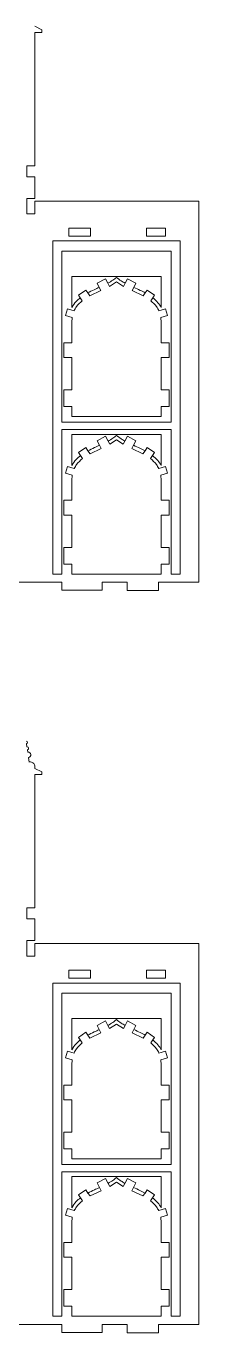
# Model space of a CAD drawing. Header units: millimetres. Extents: x -566 to 8079, y -1523 to 3979.
# Drawn here: x -42.4 to 22, y 3182.4 to 3668.9 of the extents above; entities that cross this region are included whole.
import ezdxf
from ezdxf.lldxf.tags import DXFTag

# ---------------------------------------------------------------- set-up
doc = ezdxf.new("R2010")
doc.units = ezdxf.units.MM
tags = doc.linetypes.add('CENTER', pattern=[10.16, 6.35, -1.27, 1.27, -1.27]).pattern_tags.tags
tags[10:11] = [DXFTag(74, 4), DXFTag(75, 0), DXFTag(340, '0'), DXFTag(46, 1.0), DXFTag(50, 0.0), DXFTag(44, 0.0), DXFTag(45, 0.0)]
tags[8:9] = [DXFTag(74, 4), DXFTag(75, 0), DXFTag(340, '0'), DXFTag(46, 1.0), DXFTag(50, 0.0), DXFTag(44, 0.0), DXFTag(45, 0.0)]
tags[6:7] = [DXFTag(74, 4), DXFTag(75, 0), DXFTag(340, '0'), DXFTag(46, 1.0), DXFTag(50, 0.0), DXFTag(44, 0.0), DXFTag(45, 0.0)]
tags[4:5] = [DXFTag(74, 4), DXFTag(75, 0), DXFTag(340, '0'), DXFTag(46, 1.0), DXFTag(50, 0.0), DXFTag(44, 0.0), DXFTag(45, 0.0)]

# ---------------------------------------------------------------- blocks, each defined once
blk = doc.blocks.new('DWG8')
at = {"color": 7, "linetype": 'Continuous', "lineweight": 15}
for p, q in [((692.97, 351.18), (695.68, 349.86)), ((695.68, 348.84), (692.98, 348.84)), ((692.98, 348.84), (692.98, 299.22)), ((695.68, 349.86), (695.68, 348.84)), ((692.98, 299.22), (689.98, 299.22)), ((689.98, 299.22), (689.98, 295.1)), ((689.98, 295.1), (692.98, 295.1)), ((692.98, 287.05), (692.98, 295.1)), ((692.98, 287.05), (689.98, 287.05)), ((689.98, 287.05), (689.98, 281.24)), ((692.98, 286), (692.98, 281.24)), ((692.98, 286), (754.12, 286)), ((754.12, 144.17), (754.12, 286)), ((689.98, 281.24), (692.98, 281.24)), ((713.77, 276), (705.7, 276)), ((705.7, 276), (705.7, 273)), ((705.7, 273), (713.77, 273)), ((713.77, 273), (713.77, 276)), ((741.74, 276), (734.67, 276)), ((734.67, 276), (734.67, 273)), ((734.67, 273), (741.74, 273)), ((741.74, 273), (741.74, 276)), ((747.1, 271.23), (699.78, 271.23)), ((699.78, 271.23), (699.78, 147.17)), ((747.1, 147.17), (747.1, 271.23)), ((743.76, 267.46), (703.12, 267.46)), ((703.12, 267.46), (703.12, 203.73)), ((743.76, 203.73), (743.76, 267.46)), ((740.11, 257.99), (706.77, 257.99)), ((706.77, 257.99), (706.77, 246.43)), ((740.11, 246.43), (740.11, 257.99)), ((719.33, 257.13), (716.18, 255.47)), ((716.18, 255.47), (717.01, 253.91)), ((717.01, 253.91), (717.63, 252.73)), ((720.21, 255.46), (719.33, 257.13)), ((720.83, 254.28), (720.21, 255.46)), ((723.44, 255.95), (720.83, 254.28)), ((726.05, 254.28), (723.44, 255.95)), ((726.67, 255.46), (726.05, 254.28)), ((727.55, 257.13), (726.67, 255.46)), ((730.7, 255.47), (727.55, 257.13)), ((729.25, 252.73), (729.87, 253.91)), ((729.87, 253.91), (730.7, 255.47)), ((711.96, 252.92), (709.25, 251.03)), ((709.25, 251.03), (709.93, 250.05)), ((709.93, 250.05), (710.7, 248.96)), ((712.71, 251.84), (711.96, 252.92)), ((713.48, 250.74), (712.71, 251.84)), ((717.63, 252.73), (713.48, 250.74)), ((733.4, 250.74), (729.25, 252.73)), ((734.17, 251.84), (733.4, 250.74)), ((734.92, 252.92), (734.17, 251.84)), ((737.63, 251.03), (734.92, 252.92)), ((736.18, 248.96), (736.95, 250.05)), ((736.95, 250.05), (737.63, 251.03)), ((705.19, 245.92), (704.43, 243.43)), ((704.43, 243.43), (706.91, 242.68)), ((707.64, 245.17), (705.19, 245.92)), ((741.69, 245.92), (739.24, 245.17)), ((739.97, 242.68), (742.45, 243.43)), ((742.45, 243.43), (741.69, 245.92)), ((706.91, 242.68), (706.77, 240.8)), ((706.77, 240.8), (706.77, 233.27)), ((740.11, 240.8), (739.97, 242.68)), ((740.11, 233.27), (740.11, 240.8)), ((706.77, 233.27), (703.77, 233.27)), ((703.77, 233.27), (703.77, 227.79)), ((743.11, 233.27), (740.11, 233.27)), ((743.11, 227.79), (743.11, 233.27)), ((703.77, 227.79), (706.77, 227.79)), ((706.77, 227.79), (706.77, 215.73)), ((740.11, 227.79), (743.11, 227.79)), ((740.11, 215.73), (740.11, 227.79)), ((706.77, 215.73), (703.77, 215.73)), ((703.77, 215.73), (703.77, 209.52)), ((743.11, 215.73), (740.11, 215.73)), ((743.11, 209.52), (743.11, 215.73)), ((703.77, 209.52), (706.77, 209.52)), ((706.77, 209.52), (706.77, 205.8)), ((740.11, 205.8), (740.11, 209.52)), ((740.11, 209.52), (743.11, 209.52)), ((706.77, 205.8), (740.11, 205.8)), ((703.12, 203.73), (743.76, 203.73)), ((703.12, 147.17), (703.12, 201.01)), ((703.12, 201.01), (743.76, 201.01)), ((743.76, 201.01), (743.76, 147.17)), ((740.11, 199.16), (706.77, 199.16)), ((706.77, 199.16), (706.77, 187.6)), ((719.33, 198.5), (716.18, 196.84)), ((716.18, 196.84), (717.09, 195.12)), ((717.09, 195.12), (717.71, 193.93)), ((720.29, 196.67), (719.33, 198.5)), ((720.91, 195.49), (720.29, 196.67)), ((723.44, 197.12), (720.91, 195.49)), ((725.97, 195.49), (723.44, 197.12)), ((726.59, 196.67), (725.97, 195.49)), ((727.55, 198.5), (726.59, 196.67)), ((730.7, 196.84), (727.55, 198.5)), ((729.17, 193.93), (729.79, 195.12)), ((729.79, 195.12), (730.7, 196.84)), ((740.11, 187.6), (740.11, 199.16)), ((711.96, 194.29), (709.25, 192.4)), ((709.25, 192.4), (710.02, 191.29)), ((710.02, 191.29), (710.79, 190.19)), ((712.81, 193.06), (711.96, 194.29)), ((713.58, 191.96), (712.81, 193.06)), ((717.71, 193.93), (713.58, 191.96)), ((733.3, 191.96), (729.17, 193.93)), ((734.07, 193.06), (733.3, 191.96)), ((734.92, 194.29), (734.07, 193.06)), ((737.63, 192.4), (734.92, 194.29)), ((736.09, 190.19), (736.86, 191.29)), ((736.86, 191.29), (737.63, 192.4)), ((705.19, 187.28), (704.43, 184.79)), ((707.72, 186.52), (705.19, 187.28)), ((741.69, 187.28), (739.16, 186.52)), ((742.45, 184.79), (741.69, 187.28)), ((704.43, 184.79), (706.94, 184.03)), ((706.94, 184.03), (706.77, 181.97)), ((706.77, 181.97), (706.77, 174.64)), ((739.94, 184.03), (742.45, 184.79)), ((740.11, 181.97), (739.94, 184.03)), ((740.11, 174.64), (740.11, 181.97)), ((706.77, 174.64), (703.77, 174.64)), ((703.77, 174.64), (703.77, 169.16)), ((743.11, 174.64), (740.11, 174.64)), ((743.11, 169.16), (743.11, 174.64)), ((703.77, 169.16), (706.77, 169.16)), ((706.77, 169.16), (706.77, 157.1)), ((740.11, 169.16), (743.11, 169.16)), ((740.11, 157.1), (740.11, 169.16)), ((706.77, 157.1), (703.77, 157.1)), ((703.77, 157.1), (703.77, 150.89)), ((743.11, 157.1), (740.11, 157.1)), ((743.11, 150.89), (743.11, 157.1)), ((703.77, 150.89), (706.77, 150.89)), ((706.77, 150.89), (706.77, 147.17)), ((740.11, 147.17), (740.11, 150.89)), ((740.11, 150.89), (743.11, 150.89)), ((699.78, 147.17), (703.12, 147.17)), ((706.77, 147.17), (740.11, 147.17)), ((743.76, 147.17), (747.1, 147.17)), ((573.8, 144.17), (703.03, 144.17)), ((703.03, 141.17), (703.03, 144.17)), ((718.11, 141.17), (703.03, 141.17)), ((718.11, 144.17), (727.37, 144.17)), ((718.11, 141.17), (718.11, 144.17)), ((727.37, 144.17), (727.37, 141)), ((739.07, 144.17), (754.12, 144.17)), ((739.07, 141), (739.07, 144.17)), ((727.37, 141), (739.07, 141)), ((689.91, 83.99), (690.08, 82.84)), ((690.25, 81.74), (690.38, 80.85)), ((690.67, 78.88), (690.92, 77.2)), ((692.97, 74.84), (695.68, 73.51)), ((695.68, 73.51), (695.68, 72.49)), ((695.68, 72.49), (692.98, 72.49)), ((692.98, 72.49), (692.98, 22.88)), ((692.98, 22.88), (689.98, 22.88)), ((689.98, 22.88), (689.98, 18.75)), ((689.98, 18.75), (692.98, 18.75)), ((692.98, 10.71), (692.98, 18.75)), ((692.98, 10.71), (689.98, 10.71)), ((689.98, 10.71), (689.98, 4.9)), ((689.98, 4.9), (692.98, 4.9)), ((692.98, 9.66), (692.98, 4.9)), ((692.98, 9.66), (754.12, 9.66)), ((754.12, -132.17), (754.12, 9.66)), ((713.77, -0.34), (705.7, -0.34)), ((705.7, -0.34), (705.7, -3.34)), ((705.7, -3.34), (713.77, -3.34)), ((713.77, -3.34), (713.77, -0.34)), ((741.74, -0.34), (734.67, -0.34)), ((734.67, -0.34), (734.67, -3.34)), ((734.67, -3.34), (741.74, -3.34)), ((741.74, -3.34), (741.74, -0.34)), ((747.1, -5.11), (699.78, -5.11)), ((699.78, -5.11), (699.78, -129.17)), ((743.76, -8.88), (703.12, -8.88)), ((703.12, -8.88), (703.12, -72.62)), ((743.76, -72.62), (743.76, -8.88)), ((747.1, -129.17), (747.1, -5.11)), ((740.11, -18.35), (706.77, -18.35)), ((706.77, -18.35), (706.77, -29.91)), ((719.33, -19.21), (716.18, -20.87)), ((720.21, -20.88), (719.33, -19.21)), ((727.55, -19.21), (726.67, -20.88)), ((730.7, -20.87), (727.55, -19.21)), ((740.11, -29.91), (740.11, -18.35)), ((711.96, -23.42), (709.25, -25.31)), ((712.71, -24.5), (711.96, -23.42)), ((717.63, -23.61), (713.48, -25.6)), ((716.18, -20.87), (717.01, -22.43)), ((717.01, -22.43), (717.63, -23.61)), ((720.83, -22.06), (720.21, -20.88)), ((723.44, -20.39), (720.83, -22.06)), ((726.05, -22.06), (723.44, -20.39)), ((726.67, -20.88), (726.05, -22.06)), ((729.25, -23.61), (729.87, -22.43)), ((733.4, -25.6), (729.25, -23.61)), ((729.87, -22.43), (730.7, -20.87)), ((734.92, -23.42), (734.17, -24.5)), ((737.63, -25.31), (734.92, -23.42)), ((709.25, -25.31), (709.93, -26.29)), ((709.93, -26.29), (710.7, -27.39)), ((713.48, -25.6), (712.71, -24.5)), ((734.17, -24.5), (733.4, -25.6)), ((736.18, -27.39), (736.95, -26.29)), ((736.95, -26.29), (737.63, -25.31)), ((705.19, -30.43), (704.43, -32.92)), ((704.43, -32.92), (706.91, -33.67)), ((707.64, -31.17), (705.19, -30.43)), ((706.91, -33.67), (706.77, -35.54)), ((741.69, -30.43), (739.24, -31.17)), ((739.97, -33.67), (742.45, -32.92)), ((740.11, -35.54), (739.97, -33.67)), ((742.45, -32.92), (741.69, -30.43)), ((706.77, -35.54), (706.77, -43.07)), ((740.11, -43.07), (740.11, -35.54)), ((706.77, -43.07), (703.77, -43.07)), ((703.77, -43.07), (703.77, -48.55)), ((743.11, -43.07), (740.11, -43.07)), ((743.11, -48.55), (743.11, -43.07)), ((703.77, -48.55), (706.77, -48.55)), ((706.77, -48.55), (706.77, -60.61)), ((740.11, -48.55), (743.11, -48.55)), ((740.11, -60.61), (740.11, -48.55)), ((706.77, -60.61), (703.77, -60.61)), ((703.77, -60.61), (703.77, -66.82)), ((743.11, -60.61), (740.11, -60.61)), ((743.11, -66.82), (743.11, -60.61)), ((703.77, -66.82), (706.77, -66.82)), ((706.77, -66.82), (706.77, -70.54)), ((740.11, -70.54), (740.11, -66.82)), ((740.11, -66.82), (743.11, -66.82)), ((703.12, -72.62), (743.76, -72.62)), ((706.77, -70.54), (740.11, -70.54)), ((703.12, -129.17), (703.12, -75.33)), ((703.12, -75.33), (743.76, -75.33)), ((740.11, -77.18), (706.77, -77.18)), ((706.77, -77.18), (706.77, -88.74)), ((740.11, -88.74), (740.11, -77.18)), ((743.76, -75.33), (743.76, -129.17)), ((711.96, -82.06), (709.25, -83.94)), ((712.81, -83.28), (711.96, -82.06)), ((717.71, -82.41), (713.58, -84.38)), ((719.33, -77.85), (716.18, -79.5)), ((716.18, -79.5), (717.09, -81.23)), ((717.09, -81.23), (717.71, -82.41)), ((720.29, -79.67), (719.33, -77.85)), ((720.91, -80.85), (720.29, -79.67)), ((723.44, -79.22), (720.91, -80.85)), ((725.97, -80.85), (723.44, -79.22)), ((726.59, -79.67), (725.97, -80.85)), ((727.55, -77.85), (726.59, -79.67)), ((730.7, -79.5), (727.55, -77.85)), ((729.17, -82.41), (729.79, -81.23)), ((733.3, -84.38), (729.17, -82.41)), ((729.79, -81.23), (730.7, -79.5)), ((734.92, -82.06), (734.07, -83.28)), ((737.63, -83.94), (734.92, -82.06)), ((709.25, -83.94), (710.02, -85.05)), ((710.02, -85.05), (710.79, -86.15)), ((713.58, -84.38), (712.81, -83.28)), ((734.07, -83.28), (733.3, -84.38)), ((736.09, -86.15), (736.86, -85.05)), ((736.86, -85.05), (737.63, -83.94)), ((705.19, -89.06), (704.43, -91.55)), ((704.43, -91.55), (706.94, -92.31)), ((707.72, -89.83), (705.19, -89.06)), ((706.94, -92.31), (706.77, -94.37)), ((741.69, -89.06), (739.16, -89.83)), ((739.94, -92.31), (742.45, -91.55)), ((740.11, -94.37), (739.94, -92.31)), ((742.45, -91.55), (741.69, -89.06)), ((706.77, -94.37), (706.77, -101.71)), ((740.11, -101.71), (740.11, -94.37)), ((706.77, -101.71), (703.77, -101.71)), ((703.77, -101.71), (703.77, -107.19)), ((743.11, -101.71), (740.11, -101.71)), ((743.11, -107.19), (743.11, -101.71)), ((703.77, -107.19), (706.77, -107.19)), ((706.77, -107.19), (706.77, -119.25)), ((740.11, -107.19), (743.11, -107.19)), ((740.11, -119.25), (740.11, -107.19)), ((706.77, -119.25), (703.77, -119.25)), ((703.77, -119.25), (703.77, -125.46)), ((743.11, -119.25), (740.11, -119.25)), ((743.11, -125.46), (743.11, -119.25)), ((703.77, -125.46), (706.77, -125.46)), ((706.77, -125.46), (706.77, -129.17)), ((740.11, -129.17), (740.11, -125.46)), ((740.11, -125.46), (743.11, -125.46)), ((699.78, -129.17), (703.12, -129.17)), ((706.77, -129.17), (740.11, -129.17)), ((743.76, -129.17), (747.1, -129.17)), ((573.8, -132.17), (703.03, -132.17)), ((703.03, -135.17), (703.03, -132.17)), ((718.11, -135.17), (703.03, -135.17)), ((718.11, -132.17), (727.37, -132.17)), ((718.11, -135.17), (718.11, -132.17)), ((727.37, -132.17), (727.37, -135.34)), ((727.37, -135.34), (739.07, -135.34)), ((739.07, -132.17), (754.12, -132.17)), ((739.07, -135.34), (739.07, -132.17))]:
    blk.add_line(p, q, dxfattribs=at)
for centre, radius, start in [((689.84, 84.46), 0.474, 278.4544), ((690.16, 82.29), 0.553, 278.4544), ((690.52, 79.87), 0.996, 278.4544), ((691.19, 75.37), 1.86, 343.3886)]:
    blk.add_arc(centre, radius, start, 98.4544, dxfattribs=at)
for points, knots in [([(712.71, 251.84), (713.51, 252.25), (714.92, 252.98), (716.37, 253.63), (717.01, 253.91)], [0, 0, 0, 0, 0.56364, 1, 1, 1, 1]), ([(720.21, 255.46), (720.84, 255.83), (721.98, 256.47), (722.99, 257.29), (723.44, 257.65)], [0, 0, 0, 0, 0.560748, 1, 1, 1, 1]), ([(723.44, 257.65), (724.01, 257.2), (725.03, 256.39), (726.17, 255.75), (726.67, 255.46)], [0, 0, 0, 0, 0.555289, 1, 1, 1, 1]), ([(729.87, 253.91), (730.68, 253.55), (732.13, 252.9), (733.54, 252.17), (734.17, 251.84)], [0, 0, 0, 0, 0.556647, 1, 1, 1, 1]), ([(706.77, 246.43), (707.27, 247.21), (708.15, 248.57), (709.39, 249.6), (709.93, 250.05)], [0, 0, 0, 0, 0.566408, 1, 1, 1, 1]), ([(710.7, 248.96), (709.92, 248.28), (708.68, 247.18), (707.92, 245.72), (707.64, 245.17)], [0, 0, 0, 0, 0.624617, 1, 1, 1, 1]), ([(739.24, 245.17), (738.96, 245.72), (738.2, 247.18), (736.96, 248.28), (736.18, 248.96)], [0, 0, 0, 0, 0.375383, 1, 1, 1, 1]), ([(736.95, 250.05), (737.63, 249.47), (738.87, 248.42), (739.72, 247.05), (740.11, 246.43)], [0, 0, 0, 0, 0.552631, 1, 1, 1, 1]), ([(712.81, 193.06), (713.61, 193.47), (715.02, 194.19), (716.46, 194.83), (717.09, 195.12)], [0, 0, 0, 0, 0.563802, 1, 1, 1, 1]), ([(720.29, 196.67), (720.91, 197.03), (722.01, 197.67), (723, 198.46), (723.44, 198.82)], [0, 0, 0, 0, 0.5599017, 1, 1, 1, 1]), ([(723.44, 198.82), (723.99, 198.37), (724.99, 197.58), (726.1, 196.95), (726.59, 196.67)], [0, 0, 0, 0, 0.5560261, 1, 1, 1, 1]), ([(729.79, 195.12), (730.59, 194.76), (732.04, 194.11), (733.44, 193.39), (734.07, 193.06)], [0, 0, 0, 0, 0.556493, 1, 1, 1, 1]), ([(706.77, 187.6), (707.28, 188.39), (708.18, 189.79), (709.47, 190.83), (710.02, 191.29)], [0, 0, 0, 0, 0.56639, 1, 1, 1, 1]), ([(710.79, 190.19), (709.98, 189.49), (708.75, 188.43), (707.98, 187), (707.72, 186.52)], [0, 0, 0, 0, 0.658312, 1, 1, 1, 1]), ([(739.16, 186.52), (738.9, 187), (738.13, 188.43), (736.9, 189.49), (736.09, 190.19)], [0, 0, 0, 0, 0.341688, 1, 1, 1, 1]), ([(736.86, 191.29), (737.56, 190.7), (738.84, 189.64), (739.71, 188.23), (740.11, 187.6)], [0, 0, 0, 0, 0.5526167, 1, 1, 1, 1]), ([(720.21, -20.88), (720.84, -20.52), (721.98, -19.87), (722.99, -19.05), (723.44, -18.69)], [0, 0, 0, 0, 0.560748, 1, 1, 1, 1]), ([(723.44, -18.69), (724.01, -19.15), (725.03, -19.96), (726.17, -20.6), (726.67, -20.88)], [0, 0, 0, 0, 0.555289, 1, 1, 1, 1]), ([(712.71, -24.5), (713.51, -24.09), (714.92, -23.37), (716.37, -22.72), (717.01, -22.43)], [0, 0, 0, 0, 0.56364, 1, 1, 1, 1]), ([(729.87, -22.43), (730.68, -22.79), (732.13, -23.45), (733.54, -24.18), (734.17, -24.5)], [0, 0, 0, 0, 0.556647, 1, 1, 1, 1]), ([(706.77, -29.91), (707.27, -29.14), (708.15, -27.77), (709.39, -26.74), (709.93, -26.29)], [0, 0, 0, 0, 0.566408, 1, 1, 1, 1]), ([(710.7, -27.39), (709.92, -28.07), (708.68, -29.16), (707.92, -30.62), (707.64, -31.17)], [0, 0, 0, 0, 0.624617, 1, 1, 1, 1]), ([(739.24, -31.17), (738.96, -30.62), (738.2, -29.16), (736.96, -28.07), (736.18, -27.39)], [0, 0, 0, 0, 0.375383, 1, 1, 1, 1]), ([(736.95, -26.29), (737.63, -26.87), (738.87, -27.92), (739.72, -29.3), (740.11, -29.91)], [0, 0, 0, 0, 0.552631, 1, 1, 1, 1]), ([(720.29, -79.67), (720.91, -79.31), (722.01, -78.68), (723, -77.88), (723.44, -77.53)], [0, 0, 0, 0, 0.5599017, 1, 1, 1, 1]), ([(723.44, -77.53), (723.99, -77.97), (724.99, -78.76), (726.1, -79.39), (726.59, -79.67)], [0, 0, 0, 0, 0.5560261, 1, 1, 1, 1]), ([(712.81, -83.28), (713.61, -82.88), (715.02, -82.16), (716.46, -81.51), (717.09, -81.23)], [0, 0, 0, 0, 0.563802, 1, 1, 1, 1]), ([(729.79, -81.23), (730.59, -81.59), (732.04, -82.24), (733.44, -82.96), (734.07, -83.28)], [0, 0, 0, 0, 0.556493, 1, 1, 1, 1]), ([(706.77, -88.74), (707.28, -87.95), (708.18, -86.56), (709.47, -85.51), (710.02, -85.05)], [0, 0, 0, 0, 0.56639, 1, 1, 1, 1]), ([(710.79, -86.15), (709.98, -86.85), (708.75, -87.92), (707.98, -89.34), (707.72, -89.83)], [0, 0, 0, 0, 0.658312, 1, 1, 1, 1]), ([(739.16, -89.83), (738.9, -89.34), (738.13, -87.92), (736.9, -86.85), (736.09, -86.15)], [0, 0, 0, 0, 0.341688, 1, 1, 1, 1]), ([(736.86, -85.05), (737.56, -85.64), (738.84, -86.71), (739.71, -88.11), (740.11, -88.74)], [0, 0, 0, 0, 0.5526167, 1, 1, 1, 1])]:
    blk.add_open_spline(points, degree=3, knots=knots, dxfattribs=at)

msp = doc.modelspace()

# ---------------------------------------------------------------- block references
at = {"linetype": 'CENTER'}
msp.add_blockref('DWG8', (-732.15, 3317.71), dxfattribs=at)

doc.saveas('drawing.dxf')
